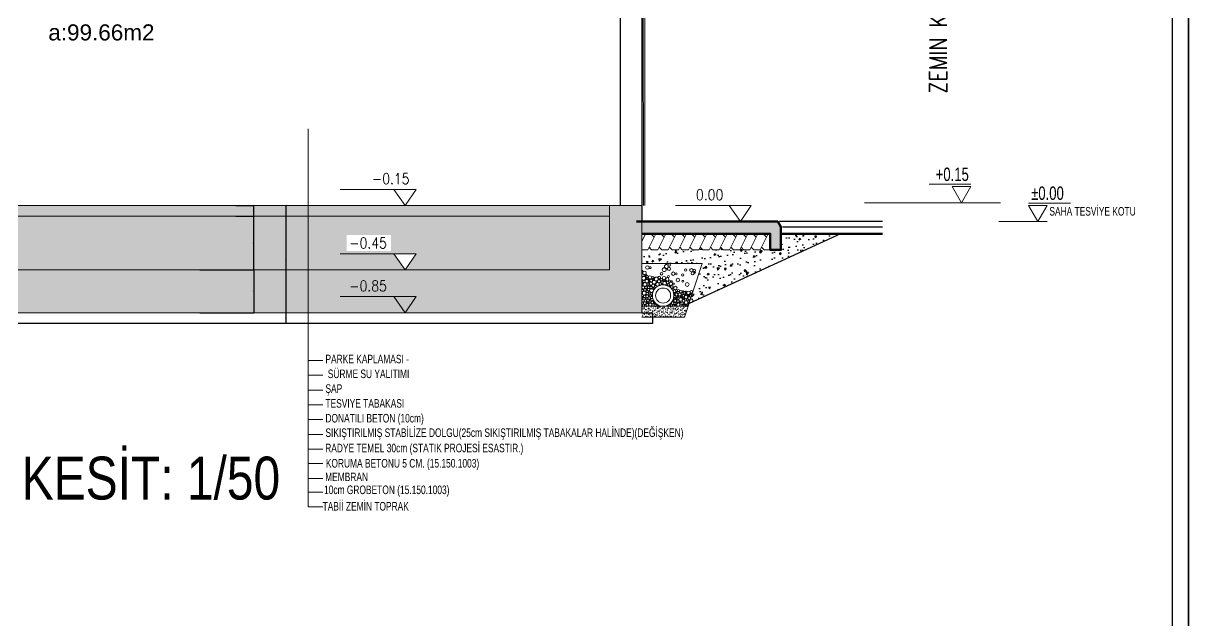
# Model space of a CAD drawing. Header units: centimetres. Extents: x -373760 to 14750, y -122502 to 29584.
# Drawn here: x -226716 to -215778, y -71465 to -65897 of the extents above; entities that cross this region are included whole.
import ezdxf
from ezdxf.enums import TextEntityAlignment as Align

# ---------------------------------------------------------------- set-up
doc = ezdxf.new("R2010")
doc.units = ezdxf.units.CM
doc.linetypes.add('DUZ', pattern=[0])
for name, color, linetype in [('alan', 7, 'Continuous'), ('CER', 4, 'Continuous'), ('K', 1, 'Continuous'), ('LCAD_CEILING', 2, 'Continuous'), ('Tarama', 253, 'Continuous')]:
    doc.layers.add(name, color=color, linetype=linetype)
for name, color, linetype, lineweight in [('BB_Gorunus_020', 32, 'Continuous', 30), ('BB_Yazı_malzeme_DOSEME-Laminat', 7, 'Continuous', 15), ('BLOKAJ', 1, 'Continuous', 9), ('DETAIL2', 1, 'Continuous', 20), ('duvar', 10, 'Continuous', 25), ('kolon tarama', 252, 'Continuous', 20), ('KOT', 3, 'Continuous', 13), ('MAT_FND3', 2, 'Continuous', 30), ('MS KOLON', 1, 'Continuous', 50), ('MS SIVA', 6, 'Continuous', 20), ('MS YAZI', 7, 'DUZ', 15), ('MS_YAZI K.P. POZ', 120, 'Continuous', 5), ('REBAR2', 1, 'Continuous', 20), ('SOIL', 8, 'Continuous', 20), ('T', 8, 'Continuous', 13), ('TF', 252, 'Continuous', 15), ('yazı', 7, 'Continuous', 30)]:
    doc.layers.add(name, color=color, linetype=linetype, lineweight=lineweight)
doc.styles.add('ARC-01', font='arial.ttf')
doc.styles.add('ARıAL', font='arial.ttf')
doc.styles.add('dddddddddd', font='arial.ttf')
doc.styles.add('POZ', font='romanstw.shx', dxfattribs={"width": 0.8})
doc.styles.get("Standard").update_dxf_attribs({"font": 'arial.ttf'})
doc.styles.add('stastyle', font='')
doc.styles.add('YAZI', font='arial.ttf', dxfattribs={"height": 34})
doc.styles.get('stastyle').set_extended_font_data('RomanSTA')
doc.dimstyles.new('1 VE 2', dxfattribs={"dimscale": 0, "dimtxt": 6, "dimasz": 3, "dimexe": 0, "dimexo": 0, "dimgap": 2, "dimtad": 1, "dimdec": 0, "dimzin": 0, "dimdsep": 46, "dimtxsty": 'dddddddddd', "dimblk": 'OBLIQUE', "dimcen": 0, "dimdle": 3, "dimadec": 0, "dimazin": 0, "dimtfac": 1, "dimtdec": 0, "dimtix": 1, "dimtmove": 2, "dimatfit": 3, "dimldrblk": 'OBLIQUE', "dimfxl": 0, "dimtolj": 1, "dimtzin": 0, "dimarcsym": 0})

# ---------------------------------------------------------------- blocks, each defined once
blk = doc.blocks.new('KOT3')
at = {"layer": 'KOT'}
for p, q in [((-8.7, 17.3), (30.4, 17.3)), ((-36.4, 0), (8.7, 0))]:
    blk.add_line(p, q, dxfattribs=at)
blk.add_lwpolyline([(8.7, 15), (-8.7, 15), (0, 0)], close=True, dxfattribs=at)
at = {"layer": 'KOT', "color": 7, "style": 'ARıAL', "width": 0.7}
blk.add_attdef('KOT', text='', height=12.5, dxfattribs=at).set_placement((-0.3, 16.5), align=Align.BOTTOM_LEFT)
blk = doc.blocks.new('_Oblique')
at = {"color": 0, "linetype": 'ByBlock', "lineweight": -2}
blk.add_line((-0.5, -0.5), (0.5, 0.5), dxfattribs=at)
blk = doc.blocks.new('*D511')
at = {"layer": 'Defpoints', "color": 0, "linetype": 'Continuous', "transparency": 16777216}
for p in [(-225071, -68194), (-225071, -68594), (-224568, -68594)]:
    blk.add_point(p, dxfattribs=at)
at = {"layer": 'LCAD_CEILING', "color": 0, "linetype": 'Continuous', "lineweight": -2, "transparency": 16777216}
for p, q in [((-225071, -68194), (-224568, -68194)), ((-224568, -68191), (-224568, -68597)), ((-225071, -68594), (-224568, -68594))]:
    blk.add_line(p, q, dxfattribs=at)
at = {"layer": 'LCAD_CEILING', "color": 0, "linetype": 'Continuous', "lineweight": -2, "transparency": 16777216, "xscale": 3, "yscale": 3, "zscale": 3}
for p, rotation in [((-224568, -68194), 90), ((-224568, -68594), 270)]:
    blk.add_blockref('_Oblique', p, dxfattribs=dict(at, rotation=rotation))
at = {"layer": 'LCAD_CEILING', "color": 0, "linetype": 'Continuous', "lineweight": -2, "transparency": 16777216, "insert": (-224574, -68394), "char_height": 6, "attachment_point": 5, "rotation": 90, "style": 'dddddddddd'}
blk.add_mtext('\\A1;400', dxfattribs=at)
blk = doc.blocks.new('*D512')
at = {"layer": 'Defpoints', "color": 0, "linetype": 'Continuous', "transparency": 16777216}
for p in [(-224734, -67694), (-224568, -67694), (-225071, -68194)]:
    blk.add_point(p, dxfattribs=at)
at = {"layer": 'LCAD_CEILING', "color": 0, "linetype": 'Continuous', "lineweight": -2, "transparency": 16777216}
for p, q in [((-224734, -67694), (-224568, -67694)), ((-224568, -68197), (-224568, -67691)), ((-225071, -68194), (-224568, -68194))]:
    blk.add_line(p, q, dxfattribs=at)
at = {"layer": 'LCAD_CEILING', "color": 0, "linetype": 'Continuous', "lineweight": -2, "transparency": 16777216, "xscale": 3, "yscale": 3, "zscale": 3}
for p, rotation in [((-224568, -67694), 90), ((-224568, -68194), 270)]:
    blk.add_blockref('_Oblique', p, dxfattribs=dict(at, rotation=rotation))
at = {"layer": 'LCAD_CEILING', "color": 0, "linetype": 'Continuous', "lineweight": -2, "transparency": 16777216, "insert": (-224574, -67944), "char_height": 6, "attachment_point": 5, "rotation": 90, "style": 'dddddddddd'}
blk.add_mtext('\\A1;500', dxfattribs=at)
blk = doc.blocks.new('*D513')
at = {"layer": 'Defpoints', "color": 0, "linetype": 'Continuous', "transparency": 16777216}
for p in [(-224734, -67594), (-224568, -67594), (-224734, -67694)]:
    blk.add_point(p, dxfattribs=at)
at = {"layer": 'LCAD_CEILING', "color": 0, "linetype": 'Continuous', "lineweight": -2, "transparency": 16777216}
for p, q in [((-224734, -67594), (-224568, -67594)), ((-224568, -67697), (-224568, -67591)), ((-224734, -67694), (-224568, -67694))]:
    blk.add_line(p, q, dxfattribs=at)
at = {"layer": 'LCAD_CEILING', "color": 0, "linetype": 'Continuous', "lineweight": -2, "transparency": 16777216, "xscale": 3, "yscale": 3, "zscale": 3}
for p, rotation in [((-224568, -67594), 90), ((-224568, -67694), 270)]:
    blk.add_blockref('_Oblique', p, dxfattribs=dict(at, rotation=rotation))
at = {"layer": 'LCAD_CEILING', "color": 0, "linetype": 'Continuous', "lineweight": -2, "transparency": 16777216, "insert": (-224574, -67644), "char_height": 6, "attachment_point": 5, "rotation": 90, "style": 'dddddddddd'}
blk.add_mtext('\\A1;100', dxfattribs=at)
blk = doc.blocks.new('*D514')
at = {"layer": 'Defpoints', "color": 0, "linetype": 'Continuous', "transparency": 16777216}
for p in [(-224268, -67594), (-224268, -68594), (-224268, -68594)]:
    blk.add_point(p, dxfattribs=at)
at = {"layer": 'MAT_FND3', "color": 0, "linetype": 'Continuous', "lineweight": -2, "transparency": 16777216}
blk.add_line((-224268, -67591), (-224268, -68597), dxfattribs=at)
at = {"layer": 'MAT_FND3', "color": 0, "linetype": 'Continuous', "lineweight": -2, "transparency": 16777216, "xscale": 3, "yscale": 3, "zscale": 3}
for p, rotation in [((-224268, -67594), 90), ((-224268, -68594), 270)]:
    blk.add_blockref('_Oblique', p, dxfattribs=dict(at, rotation=rotation))
at = {"layer": 'MAT_FND3', "color": 0, "linetype": 'Continuous', "lineweight": -2, "transparency": 16777216, "insert": (-224273, -68094), "char_height": 6, "attachment_point": 5, "rotation": 90, "style": 'dddddddddd'}
blk.add_mtext('\\A1;1000', dxfattribs=at)
blk = doc.blocks.new('*D515')
at = {"layer": 'Defpoints', "color": 0, "linetype": 'Continuous', "transparency": 16777216}
for p in [(-224268, -68594), (-224268, -68694), (-224130, -68694)]:
    blk.add_point(p, dxfattribs=at)
at = {"layer": 'MAT_FND3', "color": 0, "linetype": 'Continuous', "lineweight": -2, "transparency": 16777216}
for p, q in [((-224268, -68591), (-224268, -68697)), ((-224130, -68694), (-224268, -68694))]:
    blk.add_line(p, q, dxfattribs=at)
at = {"layer": 'MAT_FND3', "color": 0, "linetype": 'Continuous', "lineweight": -2, "transparency": 16777216, "xscale": 3, "yscale": 3, "zscale": 3}
for p, rotation in [((-224268, -68594), 90), ((-224268, -68694), 270)]:
    blk.add_blockref('_Oblique', p, dxfattribs=dict(at, rotation=rotation))
at = {"layer": 'MAT_FND3', "color": 0, "linetype": 'Continuous', "lineweight": -2, "transparency": 16777216, "insert": (-224273, -68644), "char_height": 6, "attachment_point": 5, "rotation": 90, "style": 'dddddddddd'}
blk.add_mtext('\\A1;100', dxfattribs=at)
blk = doc.blocks.new('DRE')
at = {"layer": 'T'}
h = blk.add_hatch(dxfattribs=at)
h.set_pattern_fill('AR-SAND', color=256, scale=1.5, style=0)
h.set_pattern_definition([(37.5, (-27931.5247, -2792.8838), (-0.09449004, 2.89023565), [0, -2.28, 0, -2.55, 0, -2.4375]), (7.5, (-27931.5247, -2792.8838), (2.65466506, 4.2332191), [0, -1.23, 0, -2.055, 0, -0.7875]), (327.5, (-27933.3697, -2792.8838), (4.6712128, 0.00848858), [0, -0.75, 0, -2.7, 0, -3.525]), (317.5, (-27933.3697, -2792.8838), (4.5091899, 1.31651335), [0, -0.375, 0, -1.77, 0, -2.025])])
h.paths.add_polyline_path([(0, 0), (0, 10), (-43.3, 10), (-40, 0)])
for p, q in [((-56.4, 50), (-40, 0)), ((0, 50), (-56.4, 50)), ((-43.3, 10), (0, 10)), ((0, 0), (-40, 0)), ((0, 0), (-10, 0))]:
    blk.add_line(p, q, dxfattribs=at)
for centre, radius in [((-49, 43.4), 1.07), ((-46.3, 43.6), 1.61), ((-41, 43.8), 1.07), ((-25.5, 44.9), 1.43), ((-25.7, 48.5), 1.25), ((-23, 47.1), 1.78), ((-23.4, 44.5), 0.714), ((-21, 44.1), 1.78), ((-8, 46), 0.892), ((-5.3, 46.2), 1.61), ((-49.5, 41.6), 0.714), ((-47.4, 40.7), 1.43), ((-38.4, 33.3), 0.892), ((-38.1, 39.2), 1.07), ((-33.7, 34.5), 1.61), ((-32.1, 40.2), 0.892), ((-29.4, 40.4), 1.61), ((-27.9, 33.1), 0.714), ((-26, 33.5), 0.892), ((-24.9, 37.8), 0.892), ((-24.2, 32.2), 1.25), ((-23.8, 35.1), 1.61), ((-22.8, 33.4), 0.432), ((-21.4, 31.6), 1.61), ((-20.8, 36.3), 1.61), ((-21.6, 34), 0.714), ((-20.1, 33.9), 0.714), ((-18.8, 32.5), 1.07), ((-18.5, 40.4), 1.25), ((-18.3, 34.8), 1.25), ((-16.4, 36.8), 1.25), ((-16.2, 33.2), 1.43), ((-16.3, 35.1), 0.432), ((-13.6, 35.4), 1.78), ((-14.1, 32.8), 0.714), ((-11.6, 32.4), 1.78), ((-10.9, 34.9), 0.714), ((-10.4, 36.7), 1.07), ((-8.8, 34), 1.43), ((-7.7, 36.9), 1.61), ((-6.8, 32.3), 0.714), ((-6.7, 34.8), 0.714), ((-6.9, 33.7), 0.432), ((-5.6, 35.6), 0.714), ((-4.7, 33.4), 1.61), ((-5.1, 37.8), 1.07), ((-4.3, 36.1), 0.714), ((-4, 39.3), 0.714), ((-2.6, 41.2), 1.61), ((-3.7, 37.2), 0.432), ((-2.9, 38.5), 0.714), ((-1.9, 36.1), 1.78), ((-2.1, 33.2), 1.07), ((-1.1, 38.9), 1.07), ((-0.7, 42.8), 0.714), ((-0.5, 41.4), 0.432), ((-0.5, 40.4), 0.432), ((-0.5, 34.3), 0.432), ((-0.5, 33.3), 0.432), ((-46.3, 23.5), 1.25), ((-45.5, 22), 0.432), ((-43.6, 22.5), 1.61), ((-42.4, 30.3), 1.78), ((-41.5, 21.2), 0.714), ((-41.4, 23.5), 0.714), ((-41.5, 22.4), 0.432), ((-39.8, 22.4), 1.25), ((-38.4, 23.8), 0.714), ((-37.7, 21.7), 0.892), ((-36.4, 23.6), 1.25), ((-35.4, 21), 1.43), ((-34.4, 24.7), 0.892), ((-33.9, 22.9), 0.892), ((-32.4, 21), 1.43), ((-32.5, 24.8), 0.892), ((-31.4, 27.1), 1.61), ((-32.3, 23.1), 0.714), ((-30.5, 24.1), 1.25), ((-30.5, 22), 0.714), ((-29.6, 30.8), 0.892), ((-29.2, 26), 0.892), ((-20, 20), 10), ((-28, 28), 1.25), ((-27.2, 31), 1.61), ((-20, 20), 7), ((-26.2, 28.8), 0.714), ((-24.9, 29.9), 0.892), ((-23.3, 30.3), 0.714), ((-19.2, 30.7), 0.714), ((-17.4, 30.9), 1.07), ((-14.7, 30.5), 1.61), ((-13.1, 28.5), 0.892), ((-12.6, 30), 0.432), ((-11.9, 27.3), 0.714), ((-10.7, 29.2), 1.43), ((-11.4, 25.8), 0.432), ((-10.5, 26.9), 0.714), ((-9.2, 24.6), 1.78), ((-9.1, 21.6), 1.07), ((-8.6, 31.1), 1.43), ((-8.8, 27.5), 1.07), ((-8.8, 29.1), 0.432), ((-7.6, 29.1), 0.714), ((-7.7, 26.3), 0.432), ((-7, 21.5), 0.892), ((-6.9, 23.3), 0.892), ((-6.5, 27.7), 1.07), ((-6.4, 25.5), 1.07), ((-5.9, 30.6), 1.07), ((-5.2, 21.8), 1.07), ((-5, 23.8), 0.892), ((-5.1, 29), 0.714), ((-5.4, 26.7), 0.432), ((-4.9, 25.2), 0.432), ((-4, 27.6), 1.07), ((-4.6, 26.3), 0.432), ((-3, 30.4), 1.78), ((-3.1, 25.3), 1.25), ((-2.4, 22.2), 1.78), ((-1.4, 27.5), 1.43), ((-0.9, 24.6), 0.892), ((-0.7, 32), 0.714), ((-0.7, 29.6), 0.714), ((-0.7, 30.8), 0.432), ((-46.3, 21.2), 0.714), ((-45.5, 19.7), 0.892), ((-44.3, 17.6), 1.43), ((-45, 21.2), 0.432), ((-44.5, 20.6), 0.432), ((-43.8, 14.7), 0.892), ((-43.4, 19.7), 0.714), ((-43.6, 13.1), 0.432), ((-43, 11.5), 0.714), ((-42.5, 15.9), 0.892), ((-41.5, 13.5), 1.61), ((-41.4, 18.6), 1.61), ((-42.4, 20.4), 0.432), ((-41.7, 10.9), 0.714), ((-40.8, 16.1), 0.892), ((-40.5, 20.6), 0.432), ((-40.2, 10.9), 0.714), ((-39.5, 12.3), 0.714), ((-39.5, 17.1), 0.714), ((-39, 15), 1.25), ((-38.8, 19.9), 1.25), ((-38.5, 10.9), 0.892), ((-38.1, 18), 0.714), ((-37.6, 13), 1.25), ((-38.3, 16.8), 0.432), ((-36.3, 16.3), 1.61), ((-37, 18.9), 0.714), ((-37.1, 20.1), 0.432), ((-36.5, 11), 0.892), ((-35.4, 18.7), 0.892), ((-35.6, 13.7), 0.714), ((-34.1, 11.6), 1.61), ((-33.8, 14.8), 1.25), ((-34, 17.5), 0.892), ((-34, 19.2), 0.432), ((-32.9, 18.8), 0.714), ((-32.8, 16.5), 0.714), ((-32.5, 13.5), 0.714), ((-31.3, 15.1), 1.25), ((-31.7, 17.7), 0.714), ((-31.6, 10.9), 0.714), ((-31, 12.6), 0.892), ((-30.9, 19.2), 0.892), ((-30.3, 17.1), 0.714), ((-30.4, 20.6), 0.432), ((-29.8, 10.9), 0.892), ((-28.9, 13), 1.25), ((-29.4, 15), 0.714), ((-27.9, 11), 0.892), ((-27.1, 12.4), 0.432), ((-26.6, 11.4), 0.432), ((-25.6, 10.8), 0.714), ((-14.3, 10.7), 0.714), ((-12.6, 11), 0.892), ((-12, 12.7), 0.714), ((-10.5, 11.2), 1.07), ((-9.9, 13.6), 1.25), ((-9.7, 16.2), 1.07), ((-9.2, 18.3), 0.892), ((-9.4, 19.7), 0.432), ((-8, 11.5), 1.43), ((-7.9, 19.7), 0.892), ((-7.8, 14.1), 0.892), ((-7.8, 15.7), 0.714), ((-6.9, 17.7), 1.25), ((-5.9, 15.3), 1.25), ((-6.4, 13.2), 0.714), ((-6.6, 20.2), 0.432), ((-5.3, 11.4), 1.25), ((-5, 19.4), 1.25), ((-4.9, 13.4), 0.714), ((-4.3, 17), 0.892), ((-3.4, 15.1), 1.07), ((-3, 12.8), 1.25), ((-3.3, 10.7), 0.714), ((-2.7, 19.2), 1.07), ((-2.2, 17), 1.07), ((-1.6, 11), 0.892), ((-1.2, 15.1), 1.07), ((-0.9, 20.1), 0.892), ((-0.8, 12.9), 0.892), ((-0.8, 18.3), 0.714), ((-0.5, 16.6), 0.432), ((-24.4, 10.5), 0.432)]:
    blk.add_circle(centre, radius, dxfattribs=at)

msp = doc.modelspace()

# ---------------------------------------------------------------- hatches: boundary and pattern name
at = {"layer": 'kolon tarama'}
h = msp.add_hatch(color=256, dxfattribs=at)
h.paths.add_polyline_path([(-220200.95, -67744.08), (-220950.95, -67744.08), (-220950.95, -67858.07), (-220200.95, -67858.07)])
h.paths.add_polyline_path([(-219652.2, -67794.08), (-219682.2, -67744.08), (-220200.95, -67744.08), (-220200.95, -67858.07), (-219752.2, -67858.07), (-219752.2, -68007.04), (-219750.95, -68007.04), (-219652.2, -68008.07)])
msp.add_hatch(color=256, dxfattribs=at).paths.add_polyline_path([(-219752.2, -67744.08), (-219682.2, -67744.08), (-219652.2, -67794.08), (-219652.2, -68008.07), (-219752.2, -68008.07)])
at = {"layer": 'SOIL'}
h = msp.add_hatch(dxfattribs=at)
h.set_pattern_fill('ANSI36', color=256, scale=500)
h.set_pattern_definition([(45, (-203642.96, -19643.96), (33.14563, 121.53398), [156.25, -31.25, 0, -31.25])])
h.paths.add_polyline_path([(-226550.95, -68194.08), (-221250.56, -68194.08), (-221250.56, -67594.08), (-220950.95, -67594.08), (-220950.95, -68594.08), (-231450.95, -68594.08), (-231450.95, -68194.08), (-231450.95, -67594.08), (-231150.95, -67594.08), (-231150.95, -68194.08), (-226850.95, -68194.08), (-226850.95, -68194.08), (-226550.95, -68194.08)])
h = msp.add_hatch(dxfattribs=at)
h.set_pattern_fill('ANSI36', color=256, scale=10)
h.set_pattern_definition([(45, (-273498.8, 23703.164), (16.83798, 61.739261), [79.375, -15.875, 0, -15.875])])
h.paths.add_polyline_path([(-224060.54, -67594.08), (-230863.12, -67594.08), (-230863.12, -67694.08), (-224060.54, -67694.08)])
h.paths.add_polyline_path([(-230863.12, -67594.08), (-231150.95, -67594.08), (-231150.95, -67694.08), (-230863.12, -67694.08)])
h.paths.add_polyline_path([(-221250.56, -67594.08), (-224060.54, -67594.08), (-224060.54, -67694.08), (-221250.56, -67694.08)])
h = msp.add_hatch(dxfattribs=at)
h.set_pattern_fill('AR-CONC', color=256, scale=50)
h.set_pattern_definition([(50, (-163619.88, -19643.96), (358.6301, -31.3761), [37.5, -412.5]), (355, (-163619.88, -19643.96), (-69.3757, 376.096), [30, -330]), (100.45144, (-163590, -19646.57), (289.2544, 344.72), [31.8701, -350.571]), (46.1842, (-163619.9, -19543.96), (533.6207, -82.7596), [56.25, -618.75]), (96.6356, (-163575.4, -19550.85), (467.331, 487.0593), [47.805, -525.857]), (351.1842, (-163619.9, -19543.96), (467.331, 487.0593), [45, -495]), (21, (-163569.88, -19568.96), (298.4535, -201.3094), [37.5, -412.5]), (326, (-163569.88, -19568.96), (121.6577, 362.575), [30, -330]), (71.45144, (-163545, -19585.73), (420.1112, 161.2656), [31.8701, -350.571]), (37.5, (-163619.88, -19643.96), (6.07993, 166.44693), [0, -326, 0, -335, 0, -331.25]), (7.5, (-163619.88, -19643.96), (131.53477, 197.20586), [0, -191, 0, -318.5, 0, -126.25]), (327.5, (-163731.38, -19643.96), (266.91122, -11.27744), [0, -125, 0, -390, 0, -517.5]), (317.5, (-163781.38, -19643.96), (291.5931, 50.0525), [0, -162.5, 0, -259, 0, -367.5])])
h.paths.add_polyline_path([(-229992.7, -68194.08), (-229885.56, -68044.08), (-230092.7, -68044.08), (-229992.7, -68194.08), (-231150.95, -68194.08), (-231150.95, -67694.08), (-226850.95, -67694.08), (-226850.95, -68194.08)])
h.paths.add_polyline_path([(-226550.95, -68194.08), (-226850.95, -68194.08), (-226850.95, -67694.08), (-226250.95, -67694.08), (-226250.95, -68194.08)])
h.paths.add_polyline_path([(-226250.95, -68194.08), (-226250.95, -67694.08), (-222749.25, -67694.08), (-222749.25, -68194.08), (-223155.1, -68194.08), (-223055.1, -68044.08), (-223262.25, -68044.08), (-223155.1, -68194.08)])
h.paths.add_polyline_path([(-222749.25, -68194.08), (-222749.25, -67694.08), (-221250.56, -67694.08), (-221250.56, -68194.08)])
h.paths.add_polyline_path([(-229446.27, -68019.08), (-229860.56, -68019.08), (-229860.56, -67869.08), (-229446.27, -67869.08)], flags=16)
h.paths.add_polyline_path([(-223287.25, -68019.08), (-223701.53, -68019.08), (-223701.53, -67869.08), (-223287.25, -67869.08)], flags=16)
at = {"layer": 'Tarama', "ltscale": 0.25}
h = msp.add_hatch(dxfattribs=at)
h.set_pattern_fill('AR-CONC', color=252, angle=180, style=0)
h.set_pattern_definition([(230, (-273498.8, 23703.16), (-182.18467, 15.93909), [19.05, -209.55]), (175, (-273498.8, 23703.16), (35.24342, -191.05685), [15.24, -167.6406]), (280.45144, (-273513.98, 23704.5), (-146.94125, -175.11775), [16.19, -178.09024]), (226.1842, (-273498.8, 23652.36), (-271.07904, 42.04233), [28.575, -314.325]), (276.63556, (-273521.4, 23655.87), (-237.40413, -247.4261), [24.285, -267.1356]), (171.18415, (-273498.8, 23652.36), (-237.4041, -247.4261), [22.86, -251.4597]), (201, (-273524.2, 23665.06), (-151.6144, 102.2652), [19.05, -209.55]), (146, (-273524.2, 23665.06), (-61.80203, -184.18797), [15.24, -167.64]), (251.45144, (-273536.83, 23673.59), (-213.41642, -81.92277), [16.19, -178.08994]), (217.5, (-273498.8, 23703.164), (-3.088603, -84.55504), [0, -165.608, 0, -170.18, 0, -168.275]), (187.5, (-273498.8, 23703.16), (-66.81966, -100.180575), [0, -97.028, 0, -161.798, 0, -64.135]), (147.5, (-273442.16, 23703.164), (-135.590595, 5.728744), [0, -63.5, 0, -198.12, 0, -262.89]), (137.5, (-273416.76, 23703.16), (-148.12918, -25.42649), [0, -82.55, 0, -131.572, 0, -186.69])])
h.paths.add_polyline_path([(-220386.48, -68134.08), (-220950.95, -68134.08), (-220950.95, -68007.04), (-220894.72, -68007.04), (-220882.55, -67982.69), (-220858.21, -68007.04), (-220799.41, -68007.04), (-220787.24, -67982.69), (-220762.89, -68007.04), (-220704.09, -68007.04), (-220691.92, -67982.69), (-220667.58, -68007.04), (-220608.78, -68007.04), (-220596.61, -67982.69), (-220572.26, -68007.04), (-220513.46, -68007.04), (-220501.29, -67982.69), (-220476.95, -68007.04), (-220418.15, -68007.04), (-220405.98, -67982.69), (-220381.64, -68007.04), (-220322.84, -68007.04), (-220310.66, -67982.69), (-220286.32, -68007.04), (-220227.52, -68007.04), (-220215.35, -67982.69), (-220191.01, -68007.04), (-220132.21, -68007.04), (-220120.03, -67982.69), (-220095.69, -68007.04), (-220036.89, -68007.04), (-220024.72, -67982.69), (-220000.38, -68007.04), (-219941.58, -68007.04), (-219929.4, -67982.69), (-219905.06, -68007.04), (-219846.26, -68007.04), (-219834.09, -67982.69), (-219809.75, -68007.04), (-219752.2, -68007.04), (-219752.2, -68008.07), (-219652.2, -68008.07), (-219652.2, -67858.07), (-219096.01, -67858.07), (-220509.39, -68507.75)])

# ---------------------------------------------------------------- linework, layer by layer
at = {"layer": 'BB_Gorunus_020'}
msp.add_line((-218704.19, -67744.08), (-219665.79, -67744.08), dxfattribs=at)
msp.add_lwpolyline([(-219638.43, -67794.08), (-218704.19, -67794.08)], dxfattribs=at)
at = {"layer": 'BB_Yazı_malzeme_DOSEME-Laminat'}
for p, q in [((-224060.54, -70403.87), (-224060.54, -66878.74)), ((-224060.44, -69039.1), (-223925.44, -69039.11)), ((-224060.45, -69177.06), (-223925.45, -69177.07)), ((-224060.46, -69315.01), (-223925.46, -69315.02)), ((-224060.47, -69452.97), (-223925.47, -69452.98)), ((-224060.48, -69590.92), (-223925.48, -69590.93)), ((-224060.49, -69728.87), (-223925.49, -69728.89)), ((-224060.5, -69866.83), (-223925.5, -69866.84)), ((-224060.51, -69998.87), (-223925.51, -69998.89)), ((-224060.52, -70140.66), (-223925.52, -70140.67)), ((-224060.53, -70268.87), (-223925.53, -70268.89)), ((-224060.54, -70403.87), (-223925.54, -70403.89))]:
    msp.add_line(p, q, dxfattribs=at)
at = {"layer": 'BLOKAJ'}
for p, q in [((-220915.56, -67858.07), (-220950.95, -67928.85)), ((-220820.24, -67858.07), (-220894.72, -68007.04)), ((-220820.24, -67858.07), (-220894.72, -68007.04)), ((-220867.29, -67858.07), (-220835.92, -67889.44)), ((-220724.93, -67858.07), (-220799.41, -68007.04)), ((-220724.93, -67858.07), (-220799.41, -68007.04)), ((-220771.97, -67858.07), (-220740.61, -67889.44)), ((-220629.61, -67858.07), (-220704.09, -68007.04)), ((-220629.61, -67858.07), (-220704.09, -68007.04)), ((-220676.66, -67858.07), (-220645.29, -67889.44)), ((-220534.3, -67858.07), (-220608.78, -68007.04)), ((-220534.3, -67858.07), (-220608.78, -68007.04)), ((-220581.34, -67858.07), (-220549.98, -67889.44)), ((-220438.98, -67858.07), (-220513.46, -68007.04)), ((-220438.98, -67858.07), (-220513.46, -68007.04)), ((-220486.03, -67858.07), (-220454.66, -67889.44)), ((-220343.67, -67858.07), (-220418.15, -68007.04)), ((-220343.67, -67858.07), (-220418.15, -68007.04)), ((-220390.71, -67858.07), (-220359.35, -67889.44)), ((-220248.35, -67858.07), (-220322.84, -68007.04)), ((-220248.35, -67858.07), (-220322.84, -68007.04)), ((-220295.4, -67858.07), (-220264.04, -67889.44)), ((-220153.04, -67858.07), (-220227.52, -68007.04)), ((-220153.04, -67858.07), (-220227.52, -68007.04)), ((-220200.08, -67858.07), (-220168.72, -67889.44)), ((-220057.72, -67858.07), (-220132.21, -68007.04)), ((-220104.77, -67858.07), (-220073.41, -67889.44)), ((-219962.41, -67858.07), (-220036.89, -68007.04)), ((-220009.45, -67858.07), (-219978.09, -67889.44)), ((-219867.09, -67858.07), (-219941.58, -68007.04)), ((-219914.14, -67858.07), (-219882.78, -67889.44)), ((-219771.78, -67858.07), (-219846.26, -68007.04)), ((-219818.83, -67858.07), (-219787.46, -67889.44)), ((-220953.52, -68007.04), (-220894.72, -68007.04)), ((-220858.21, -68007.04), (-220882.55, -67982.69)), ((-220858.21, -68007.04), (-220799.41, -68007.04)), ((-220762.89, -68007.04), (-220787.24, -67982.69)), ((-220762.89, -68007.04), (-220704.09, -68007.04)), ((-220667.58, -68007.04), (-220691.92, -67982.69)), ((-220667.58, -68007.04), (-220608.78, -68007.04)), ((-220572.26, -68007.04), (-220596.61, -67982.69)), ((-220572.26, -68007.04), (-220513.46, -68007.04)), ((-220476.95, -68007.04), (-220501.29, -67982.69)), ((-220476.95, -68007.04), (-220418.15, -68007.04)), ((-220381.64, -68007.04), (-220405.98, -67982.69)), ((-220381.64, -68007.04), (-220322.84, -68007.04)), ((-220286.32, -68007.04), (-220310.66, -67982.69)), ((-220286.32, -68007.04), (-220227.52, -68007.04)), ((-220191.01, -68007.04), (-220215.35, -67982.69)), ((-220191.01, -68007.04), (-220132.21, -68007.04)), ((-220095.69, -68007.04), (-220120.03, -67982.69)), ((-220095.69, -68007.04), (-220036.89, -68007.04)), ((-220000.38, -68007.04), (-220024.72, -67982.69)), ((-220000.38, -68007.04), (-219941.58, -68007.04)), ((-219905.06, -68007.04), (-219929.4, -67982.69)), ((-219905.06, -68007.04), (-219846.26, -68007.04)), ((-219809.75, -68007.04), (-219834.09, -67982.69)), ((-219809.75, -68007.04), (-219750.95, -68007.04))]:
    msp.add_line(p, q, dxfattribs=at)
at = {"layer": 'CER', "color": 2}
for points in [[(-235794.05, -86588.86), (-215852.52, -86588.86), (-215852.52, -56588.86), (-235794.05, -56588.86)], [(-215852.52, -86588.86), (-182547.49, -86588.86), (-182547.49, -56588.86), (-215852.52, -56588.86)], [(-235644.05, -86438.86), (-216002.52, -86438.86), (-216002.52, -56738.86), (-235644.05, -56738.86)]]:
    msp.add_lwpolyline(points, close=True, dxfattribs=at)
at = {"layer": 'DETAIL2', "color": 1}
for p, q in [((-223262.25, -67444.08), (-223762.25, -67444.08)), ((-223455.11, -67444.08), (-223055.1, -67444.08)), ((-223262.25, -67444.08), (-223155.1, -67594.08)), ((-223055.1, -67444.08), (-223155.1, -67594.08)), ((-220135.86, -67594.08), (-220635.86, -67594.08)), ((-220328.72, -67594.08), (-219928.72, -67594.08)), ((-220135.86, -67594.08), (-220028.72, -67744.08)), ((-219928.72, -67594.08), (-220028.72, -67744.08)), ((-223262.25, -68044.08), (-223762.25, -68044.08)), ((-223455.11, -68044.08), (-223055.1, -68044.08)), ((-223262.25, -68044.08), (-223155.1, -68194.08)), ((-223055.1, -68044.08), (-223155.1, -68194.08)), ((-223262.25, -68444.08), (-223762.25, -68444.08)), ((-223455.11, -68444.08), (-223055.1, -68444.08)), ((-223262.25, -68444.08), (-223155.1, -68594.08)), ((-223055.1, -68444.08), (-223155.1, -68594.08))]:
    msp.add_line(p, q, dxfattribs=at)
at = {"layer": 'duvar'}
for p, q in [((-220950.95, -63974.08), (-220950.95, -67594.08)), ((-221150.95, -64474.08), (-221150.95, -67594.08))]:
    msp.add_line(p, q, dxfattribs=at)
at = {"layer": 'K', "linetype": 'Continuous', "lineweight": 5}
msp.add_lwpolyline([(-220950.95, -68044.08), (-220950.95, -67744.08)], dxfattribs=at)
at = {"layer": 'MAT_FND3', "linetype": 'Continuous'}
msp.add_line((-220950.95, -67594.08), (-220950.95, -67744.08), dxfattribs=at)
msp.add_lwpolyline([(-220950.95, -68594.08), (-220850.95, -68594.08), (-220850.95, -68694.08), (-231562.69, -68694.08), (-231562.69, -68594.08), (-231450.95, -68594.08)], dxfattribs=at)
at = {"layer": 'MS KOLON'}
msp.add_line((-219650.95, -67858.07), (-218704.19, -67858.07), dxfattribs=at)
msp.add_lwpolyline([(-220950.95, -67858.07), (-219752.2, -67858.07), (-219752.2, -68008.07), (-219652.2, -68008.07), (-219652.2, -67794.08), (-219682.2, -67744.08), (-220999.9, -67744.08)], dxfattribs=at)
at = {"layer": 'MS SIVA', "color": 55}
msp.add_line((-220940.95, -61204.08), (-220933.45, -67594.08), dxfattribs=at)
at = {"layer": 'MS SIVA'}
msp.add_line((-220928.45, -61204.08), (-220920.95, -67594.08), dxfattribs=at)
at = {"layer": 'MS_YAZI K.P. POZ', "ltscale": 5}
msp.add_line((-217899.74, -67568.07), (-218873.07, -67568.07), dxfattribs=at)
at = {"layer": 'REBAR2', "color": 6}
for p, q in [((-231450.95, -67594.08), (-220950.95, -67594.08)), ((-221250.56, -67594.08), (-221250.56, -68194.08)), ((-221250.56, -67594.08), (-220950.95, -67594.08)), ((-220950.95, -67594.08), (-220950.95, -68594.08)), ((-220950.95, -67594.08), (-220950.95, -68194.08)), ((-231150.95, -67694.08), (-221250.56, -67694.08)), ((-231150.95, -68194.08), (-225950.95, -68194.08)), ((-226550.95, -68194.08), (-221250.56, -68194.08)), ((-220950.95, -68194.08), (-220950.95, -68194.08)), ((-220950.95, -68594.08), (-220950.95, -68194.08)), ((-231450.95, -68594.08), (-220950.95, -68594.08))]:
    msp.add_line(p, q, dxfattribs=at)
at = {"layer": 'Tarama', "ltscale": 0.25}
msp.add_line((-219096.01, -67858.07), (-220509.39, -68507.75), dxfattribs=at)

# ---------------------------------------------------------------- block references
at = {"layer": 'KOT'}
ref = msp.add_blockref('KOT3', (-217968.03, -67568.07), dxfattribs=dict(at, xscale=-10, yscale=10, zscale=10))
ref.add_attrib('KOT', '+0.15', dxfattribs={"layer": 'yazı', "height": 125, "style": 'ARıAL', "width": 0.7}).set_placement((-218209.82, -67403.33), align=Align.BOTTOM_LEFT)
at = {"layer": 'MS_YAZI K.P. POZ', "ltscale": 5}
ref = msp.add_blockref('KOT3', (-217257.91, -67744.08), dxfattribs=dict(at, xscale=10, yscale=10, zscale=10))
ref.add_attrib('KOT', '%%P0.00', dxfattribs={"layer": 'yazı', "height": 125, "style": 'ARıAL', "width": 0.7}).set_placement((-217319.93, -67579.35), align=Align.BOTTOM_LEFT)
at = {"layer": 'TF', "xscale": -10, "yscale": 10, "zscale": 10}
msp.add_blockref('DRE', (-220950.95, -68634.08), dxfattribs=at)

# ---------------------------------------------------------------- texts
at = {"layer": 'alan'}
msp.add_text('a:99.66m2', height=150, dxfattribs=at).set_placement((-225988.77, -66055.27), align=Align.CENTER)
at = {"layer": 'BB_Yazı_malzeme_DOSEME-Laminat', "style": 'ARC-01', "width": 0.7}
for s, p in [('SAHA TESVİYE KOTU', (-217149.49, -67648.38)), ('PARKE KAPLAMASI -', (-223899.72, -69025.82)), (' SÜRME SU YALITIMI', (-223899.73, -69163.77)), ('ŞAP ', (-223899.74, -69301.73)), ('TESVIYE TABAKASI ', (-223899.75, -69439.68)), ('DONATILI BETON (10cm)', (-223899.76, -69577.64)), ('SIKIŞTIRILMIŞ STABİLİZE DOLGU(25cm SIKIŞTIRILMIŞ TABAKALAR HALİNDE)(DEĞİŞKEN)', (-223899.77, -69712.64))]:
    msp.add_text(s, height=80, rotation=359.995529, dxfattribs=at).set_placement(p, align=Align.MIDDLE_LEFT)
for s, p in [('RADYE TEMEL 30cm (STATIK PROJESİ ESASTIR.)', (-222054.58, -69855.87)), ('KORUMA BETONU 5 CM. (15.150.1003)', (-222466.05, -69997.96)), ('MEMBRAN ', (-223480.9, -70124.89)), ('10cm GROBETON (15.150.1003)', (-222743.51, -70245.58)), ('TABİİ ZEMİN TOPRAK', (-223122.26, -70398.96))]:
    msp.add_text(s, height=80, rotation=359.995529, dxfattribs=at).set_placement(p, align=Align.MIDDLE_RIGHT)
at = {"layer": 'DETAIL2', "color": 1, "style": 'stastyle', "width": 0.85}
for s, p in [('-0.15', (-223465.29, -67394.08)), ('0.00', (-220444.91, -67544.08)), ('-0.45', (-223676.53, -67994.08)), ('-0.85', (-223676.53, -68394.08))]:
    msp.add_text(s, height=100, dxfattribs=at).set_placement(p)
at = {"layer": 'MS YAZI', "style": 'YAZI', "width": 0.8}
msp.add_text('A-A KESİT: 1/50', height=400, dxfattribs=at).set_placement((-225961.56, -70136.1), align=Align.MIDDLE_CENTER)
at = {"layer": 'MS_YAZI K.P. POZ', "ltscale": 5, "style": 'POZ', "width": 0.825457}
msp.add_text('ZEMIN KAT', height=160, rotation=90, dxfattribs=at).set_placement((-218106.64, -66552.71))

# ---------------------------------------------------------------- dimensions: what is measured, and where the dimension line sits
at = {"layer": 'LCAD_CEILING', "color": 0, "linetype": 'Continuous', "lineweight": -2}
for base, p1, p2, picture, middle in [((-224568.49, -67594.08), (-224733.64, -67694.08), (-224733.64, -67594.08), '*D513', (-224573.55, -67644.08)), ((-224568.49, -67694.08), (-225071.49, -68194.08), (-224733.64, -67694.08), '*D512', (-224573.55, -67944.08)), ((-224568.49, -68594.08), (-225071.49, -68194.08), (-225071.49, -68594.08), '*D511', (-224573.55, -68394.08))]:
    dim = msp.add_linear_dim(base=base, p1=p1, p2=p2, angle=270, dimstyle='1 VE 2', override={"dimscale": 1}, dxfattribs=at)
    dim.commit()
    dim.dimension.update_dxf_attribs({"geometry": picture, "text_midpoint": middle})
at = {"layer": 'MAT_FND3', "color": 0, "linetype": 'Continuous', "lineweight": -2}
for base, p1, p2, picture, middle in [((-224268.03, -68594.08), (-224268.03, -67594.08), (-224268.03, -68594.08), '*D514', (-224273.09, -68094.08)), ((-224268.03, -68694.08), (-224268.03, -68594.08), (-224130.28, -68694.08), '*D515', (-224273.09, -68644.08))]:
    dim = msp.add_linear_dim(base=base, p1=p1, p2=p2, angle=270, dimstyle='1 VE 2', override={"dimscale": 1}, dxfattribs=at)
    dim.commit()
    dim.dimension.update_dxf_attribs({"geometry": picture, "text_midpoint": middle})

doc.saveas('drawing.dxf')
